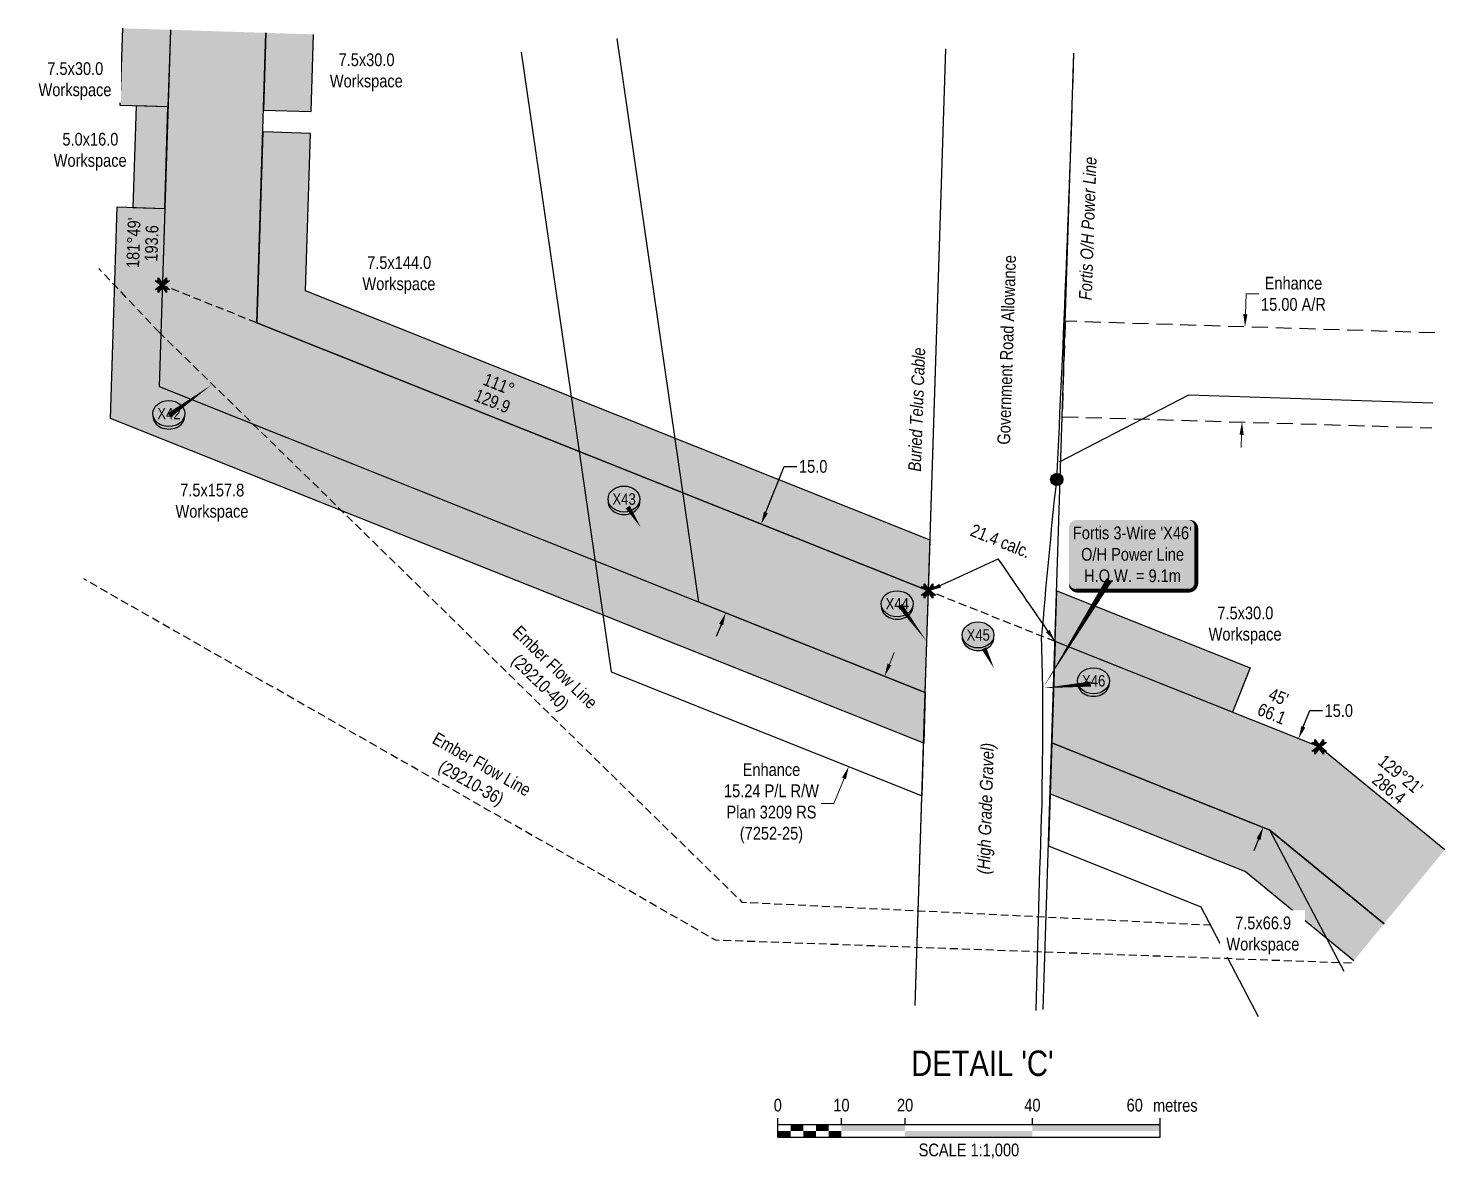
# Model space of a CAD drawing. Extents: x 337432 to 345408, y 5808486 to 5816348.
# Drawn here: x 344296 to 345408, y 5810897 to 5811785 of the extents above; entities that cross this region are included whole.
import ezdxf
from ezdxf.enums import TextEntityAlignment as Align

# ---------------------------------------------------------------- set-up
doc = ezdxf.new("R2010")
doc.units = 0
doc.header["$LTSCALE"] = 5
doc.header["$PDSIZE"] = 0.5
for name, pattern in [('foc-ACCESSROAD', [3.75, 2.5, -1.25]), ('foc-TRAV', [1.875, 1.25, -0.625]), ('POWERLINE5', [7.8, 2.4, -0.6, 0.6, -0.6, 0.6, -0.6, 2.4]), ('UG_PIPE', [1.875, 1.25, -0.625])]:
    doc.linetypes.add(name, pattern=pattern)
doc.layers.get('Defpoints').update_dxf_attribs({"color": 9})
for name, color, linetype in [('AS-PIPE-UG', 44, 'UG_PIPE'), ('AS-PIPE-UG-T', 44, 'Continuous'), ('AS-POWER', 104, 'foc-POWER'), ('AS-POWER-EXISTING', 72, 'POWERLINE5'), ('AS-POWER-T', 104, 'Continuous'), ('AS-TELEPHONE-T', 224, 'Continuous'), ('AS-TELUS', 224, 'foc-TEL'), ('C-AR', 13, 'foc-ACCESSROAD'), ('C-RW', 13, 'Continuous'), ('DETAIL-T', 7, 'Continuous'), ('L-BD1', 253, 'Continuous'), ('L-MON', 1, 'Continuous'), ('L-ROAD-T', 7, 'Continuous'), ('L-SEC', 7, 'Continuous'), ('P-CROSSINGS', 250, 'Continuous'), ('P-IOP8', 10, 'Continuous'), ('P-IOP8-H', 21, 'Continuous'), ('P-LTO8', 14, 'Continuous'), ('P-PROPOSED', 10, 'Continuous'), ('P-PROPOSED-H', 21, 'Continuous'), ('P-TEMP-H7', 41, 'Continuous'), ('P-TEMP-H8', 41, 'Continuous'), ('P-TEMP_WORKSPACE7', 46, 'Continuous'), ('P-TEMP_WORKSPACE8', 46, 'Continuous'), ('P-TRAV', 4, 'foc-TRAV'), ('P-TXT', 4, 'Continuous')]:
    doc.layers.add(name, color=color, linetype=linetype)
for name, color, linetype, lineweight in [('C-AR-T', 13, 'Continuous', 9), ('C-RW-T', 13, 'Continuous', 9), ('P-TEMP-T7', 46, 'Continuous', 18), ('P-TEMP-T8', 46, 'Continuous', 18), ('T-TEXT', 48, 'Continuous', 18)]:
    doc.layers.add(name, color=color, linetype=linetype, lineweight=lineweight)
doc.styles.add('100L', font='', dxfattribs={"height": 11})
doc.styles.add('80', font='', dxfattribs={"height": 10})
doc.styles.add('80CG', font='', dxfattribs={"height": 10})
doc.styles.add('80L', font='', dxfattribs={"height": 10})
doc.styles.add('80LS', font='', dxfattribs={"height": 10})
doc.styles.add('Crossing', font='', dxfattribs={"height": 10})
doc.styles.add('foc-LtypeFont', font='', dxfattribs={"height": 7.35})
doc.styles.get('100L').set_extended_font_data('Arial Narrow')
doc.styles.get('80').set_extended_font_data('Arial Narrow')
doc.styles.get('80CG').set_extended_font_data('Arial Narrow')
doc.styles.get('80L').set_extended_font_data('Arial Narrow')
doc.styles.get('80LS').set_extended_font_data('Arial Narrow', italic=True)
doc.styles.get('Crossing').set_extended_font_data('Arial Narrow')
doc.styles.get('foc-LtypeFont').set_extended_font_data('Arial Narrow')
doc.linetypes.add('foc-POWER', pattern='A,6,-1,["P",foc-LtypeFont,S=0.2,R=0,X=-0.625,Y=-0.75],-1.24,4', length=12.24)
doc.linetypes.add('foc-TEL', pattern='A,2,-1,["T",foc-LtypeFont,S=0.2,R=0,X=-0.425,Y=-0.75],-1.24,8', length=12.24)
doc.linetypes.add('foc-TEL-NOLINE', pattern='A,0,-2,["T",foc-LtypeFont,S=0.2,R=0,X=-0.425,Y=-0.75],-10.24', length=12.24)
doc.dimstyles.new('Compass 5 000', dxfattribs={"dimscale": 5, "dimtxt": 9, "dimasz": 2, "dimexe": 0.2, "dimexo": 0.0625, "dimgap": 0.5, "dimtad": 0, "dimtih": 1, "dimtoh": 1, "dimzin": 0, "dimdsep": 46, "dimtxsty": '80CG', "dimcen": 0.1, "dimse1": 1, "dimse2": 1, "dimclrd": 256, "dimclrt": 256, "dimaunit": 1, "dimadec": 4, "dimazin": 0, "dimtfac": 0.06, "dimtofl": 0, "dimtmove": 0, "dimatfit": 1, "dimfxl": 0.2, "dimtolj": 1, "dimtzin": 0, "dimlwd": -1, "dimarcsym": 0})

# ---------------------------------------------------------------- blocks, each defined once
blk = doc.blocks.new('*D292')
at = {"layer": 'C-RW-T', "transparency": 16777216}
for p, q in [((344972.3, 5811285.2), (344976, 5811294.5)), ((344936.6, 5811195.7), (344928.7, 5811176.1)), ((344928.7, 5811176.1), (344918.7, 5811176.1))]:
    blk.add_line(p, q, dxfattribs=at)
for points in [[(344970.7, 5811285.8), (344973.8, 5811284.6), (344968.5, 5811275.9)], [(344935, 5811196.3), (344938.1, 5811195.1), (344940.3, 5811205)]]:
    blk.add_solid(points, dxfattribs=at)
at = {"layer": 'Defpoints', "color": 0, "transparency": 16777216}
for p in [(344901.8, 5811302.5), (344873.5, 5811231.6), (344940.3, 5811205)]:
    blk.add_point(p, dxfattribs=at)
at = {"layer": 'C-RW-T', "transparency": 16777216, "insert": (344879.6, 5811176.1), "char_height": 10, "width": 372.499, "attachment_point": 5, "style": '80CG'}
blk.add_mtext('\\A1;Enhance\\P15.24 P/L R/W\\PPlan 3209 RS\\P(7252-25)', dxfattribs=at)
blk = doc.blocks.new('TEMP')
h = blk.add_hatch(color=255)
h.dxf.hatch_style = 1
h.paths.add_polyline_path([(0, 0.25), (-0.67, 1.15), (-0.67, 0.67), (-1.15, 0.67), (-0.25, 0), (-1.15, -0.67), (-0.67, -0.67), (-0.67, -1.15), (0, -0.25), (0.67, -1.15), (0.67, -0.67), (1.15, -0.67), (0.25, 0), (1.15, 0.67), (0.67, 0.67), (0.67, 1.15)])
h.paths.add_polyline_path([(0.57, 0.85), (0.57, 0.57), (0.85, 0.57), (0.08, 0), (0.85, -0.57), (0.57, -0.57), (0.57, -0.85), (0, -0.08), (-0.57, -0.85), (-0.57, -0.57), (-0.85, -0.57), (-0.08, 0), (-0.85, 0.57), (-0.57, 0.57), (-0.57, 0.85), (0, 0.08)], flags=16)
h = blk.add_hatch(color=1)
h.dxf.hatch_style = 1
h.paths.add_polyline_path([(0, 0.08), (-0.57, 0.85), (-0.57, 0.57), (-0.85, 0.57), (-0.08, 0), (-0.85, -0.57), (-0.57, -0.57), (-0.57, -0.85), (0, -0.08), (0.57, -0.85), (0.57, -0.57), (0.85, -0.57), (0.08, 0), (0.85, 0.57), (0.57, 0.57), (0.57, 0.85)])
at = {"color": 1}
for p, q in [((-0.08, 0), (0.08, 0)), ((0, 0.08), (0, -0.08))]:
    blk.add_line(p, q, dxfattribs=at)
at = {"color": 255, "flags": 128}
blk.add_lwpolyline([(-0.25, 0), (-1.15, 0.67), (-0.67, 0.67), (-0.67, 1.15), (0, 0.25), (0.67, 1.15), (0.67, 0.67), (1.15, 0.67), (0.25, 0), (1.15, -0.67), (0.67, -0.67), (0.67, -1.15), (0, -0.25), (-0.67, -1.15), (-0.67, -0.67), (-1.15, -0.67)], close=True, dxfattribs=at)
at = {"color": 1, "flags": 128}
blk.add_lwpolyline([(-0.08, 0), (-0.85, 0.57), (-0.57, 0.57), (-0.57, 0.85), (0, 0.08), (0.57, 0.85), (0.57, 0.57), (0.85, 0.57), (0.08, 0), (0.85, -0.57), (0.57, -0.57), (0.57, -0.85), (0, -0.08), (-0.57, -0.85), (-0.57, -0.57), (-0.85, -0.57)], close=True, dxfattribs=at)
blk = doc.blocks.new('xing2')
h = blk.add_hatch(color=50)
h.dxf.hatch_style = 1
edge = h.paths.add_edge_path()
edge.add_ellipse((0, 0), major_axis=(-12.5, 0), ratio=0.816297, start_angle=0, end_angle=360)
h = blk.add_hatch(color=250)
h.dxf.hatch_style = 1
edge = h.paths.add_edge_path()
edge.add_ellipse((0, -2), major_axis=(-12.5, 0), ratio=0.816297, start_angle=0, end_angle=180)
edge.add_line((12.5, -2), (12.5, 0))
edge.add_ellipse((0, 0), major_axis=(-12.5, 0), ratio=0.816297, start_angle=0, end_angle=180, ccw=False)
edge.add_line((-12.5, 0), (-12.5, -2))
at = {"color": 250}
blk.add_ellipse((0, 0), major_axis=(-12.5, 0), ratio=0.816297, dxfattribs=at)
blk.add_ellipse((0, -2), major_axis=(-12.5, 0), ratio=0.816297, start_param=0, end_param=3.141593, dxfattribs=at)
at = {"color": 250, "style": 'Crossing'}
blk.add_attdef('CROSSING', text='', height=9, dxfattribs=at).set_placement((0.1, 0), align=Align.MIDDLE_CENTER)
at = {"color": 250, "style": 'Crossing', "flags": 1}
for tag, p in [('OWNER', (0.1, -12.5)), ('DESCRIPTION', (0.1, -25.8)), ('LOCATION', (0.1, -39.3)), ('DWG_REF', (0.1, -52.8))]:
    blk.add_attdef(tag, text='', height=9, dxfattribs=at).set_placement(p, align=Align.MIDDLE_CENTER)
blk = doc.blocks.new('*D293')
at = {"layer": 'Defpoints', "color": 0, "transparency": 16777216}
for p in [(344871.5, 5811395.4), (344875.1, 5811394), (344847.3, 5811324.3)]:
    blk.add_point(p, dxfattribs=at)
at = {"layer": 'P-TXT', "transparency": 16777216}
for p, q in [((344875.2, 5811404.7), (344889.6, 5811440.7)), ((344889.6, 5811440.7), (344899.6, 5811440.7)), ((344840, 5811316.4), (344836.3, 5811307.2))]:
    blk.add_line(p, q, dxfattribs=at)
for points in [[(344873.7, 5811405.3), (344876.8, 5811404), (344871.5, 5811395.4)], [(344838.5, 5811317.1), (344841.6, 5811315.8), (344843.7, 5811325.7)]]:
    blk.add_solid(points, dxfattribs=at)
at = {"layer": 'P-TXT', "transparency": 16777216, "insert": (344912.4, 5811440.7), "char_height": 10, "attachment_point": 5, "style": '80CG'}
blk.add_mtext('\\A1;15.0', dxfattribs=at)
blk = doc.blocks.new('*D294')
at = {"layer": 'C-AR-T', "transparency": 16777216}
for p, q in [((345251.9, 5811560.3), (345252.4, 5811576.3)), ((345252.4, 5811576.3), (345262.4, 5811576.3)), ((345248.9, 5811465.6), (345248.6, 5811455.6))]:
    blk.add_line(p, q, dxfattribs=at)
for points in [[(345250.2, 5811560.4), (345253.5, 5811560.3), (345251.5, 5811550.3)], [(345247.2, 5811465.6), (345250.5, 5811465.5), (345249.2, 5811475.6)]]:
    blk.add_solid(points, dxfattribs=at)
at = {"layer": 'Defpoints', "color": 0, "transparency": 16777216}
for p in [(345238.3, 5811550.7), (345251.5, 5811550.3), (345236, 5811476)]:
    blk.add_point(p, dxfattribs=at)
at = {"layer": 'C-AR-T', "transparency": 16777216, "insert": (345289.6, 5811576.3), "char_height": 10, "attachment_point": 5, "style": '80CG'}
blk.add_mtext('\\A1;Enhance\\P15.00 A/R', dxfattribs=at)
blk = doc.blocks.new('*U32')
at = {"color": 0}
for p, q in [((-150, 0), (-150, 15)), ((-100, 10), (-100, 15)), ((-50, 10), (-50, 15)), ((50, 10), (50, 15)), ((150.2, 0), (150.2, 15)), ((-150, 10), (150.2, 10)), ((-150, 0), (150.2, 0))]:
    blk.add_line(p, q, dxfattribs=at)
for points in [[(-150, 5), (-140, 5), (-150, 0), (-140, 0)], [(-140, 10), (-130, 10), (-140, 5), (-130, 5)], [(-130, 5), (-120, 5), (-130, 0), (-120, 0)], [(-120, 10), (-110, 10), (-120, 5), (-110, 5)], [(-110, 5), (-100, 5), (-110, 0), (-100, 0)], [(-100, 10), (-50, 10), (-100, 5), (-50, 5)], [(-50, 5), (50, 5), (-50, 0), (50, 0)], [(50, 10), (150.2, 10), (50, 5), (150.2, 5)]]:
    blk.add_solid(points, dxfattribs=at)
at = {"color": 0, "style": '80'}
blk.add_text('metres', height=10, dxfattribs=at).set_placement((162.2, 20), align=Align.CENTER)
at = {"color": 0, "char_height": 10, "style": '80'}
for s, insert, attachment_point in [('0', (-150, 30.2), 2), ('10', (-100, 30.2), 2), ('20', (-50, 30.2), 2), ('40', (50, 30.2), 2), ('60', (136.7, 30.2), 3), ('SCALE 1:1,000', (0.1, -5), 2)]:
    blk.add_mtext(s, dxfattribs=dict(at, insert=insert, attachment_point=attachment_point))
blk = doc.blocks.new('*D297')
at = {"layer": 'Defpoints', "color": 0, "transparency": 16777216}
for p in [(345279.6, 5811232.5), (345293.6, 5811226.9), (345251.8, 5811162.8)]:
    blk.add_point(p, dxfattribs=at)
at = {"layer": 'P-TXT', "transparency": 16777216}
for p, q in [((345297.3, 5811236.2), (345302.4, 5811248.9)), ((345302.4, 5811248.9), (345312.4, 5811248.9)), ((345262.1, 5811148), (345258.4, 5811138.7))]:
    blk.add_line(p, q, dxfattribs=at)
for points in [[(345295.8, 5811236.8), (345298.9, 5811235.6), (345293.6, 5811226.9)], [(345260.6, 5811148.6), (345263.7, 5811147.3), (345265.8, 5811157.2)]]:
    blk.add_solid(points, dxfattribs=at)
at = {"layer": 'P-TXT', "transparency": 16777216, "insert": (345325.2, 5811248.9), "char_height": 10, "attachment_point": 5, "style": '80CG'}
blk.add_mtext('\\A1;15.0', dxfattribs=at)
blk = doc.blocks.new('*U301')
h = blk.add_hatch(color=255)
edge = h.paths.add_edge_path()
edge.add_line((-44, -28.5), (44, -28.5))
edge.add_arc((44, -22.5), 6, 270, 360)
edge.add_line((50, -22.5), (50, 21))
edge.add_arc((44, 21), 6, 0, 90)
edge.add_line((44, 27), (-44, 27))
edge.add_arc((-44, 21), 6, 90, 180)
edge.add_line((-50, 21), (-50, -22.5))
edge.add_arc((-44, -22.5), 6, 180, 270)
at = {"color": 104, "flags": 128}
blk.add_lwpolyline([(-44, -28.5, 3, 3, 0), (44, -28.5, 3, 3, 0.414214), (50, -22.5, 3, 3, 0), (50, 21, 3, 0, 0.414214), (44, 27, 0, 0, 0), (-44, 27, 0, 0, 0.414214), (-50, 21, 0, 0, 0), (-50, -22.5, 0, 3, 0.414214)], format="xyseb", close=True, dxfattribs=at)
at = {"color": 104, "style": '80'}
blk.add_attdef('ENTER_TEXT_001', (-26.8, -4.9), '', height=10, dxfattribs=at)
blk = doc.blocks.new('POWERPOLE')
h = blk.add_hatch(color=255)
edge = h.paths.add_edge_path()
edge.add_arc((0, 0), 0.96, 0, 360)
at = {"linetype": 'Continuous'}
for p, q in [((0.68, -0.68), (-0.68, 0.68)), ((-0.68, -0.68), (0.68, 0.68))]:
    blk.add_line(p, q, dxfattribs=at)
blk.add_circle((0, 0), 0.96, dxfattribs=at)

msp = doc.modelspace()

# ---------------------------------------------------------------- hatches: boundary and pattern name
at = {"layer": 'P-IOP8-H'}
h = msp.add_hatch(color=256, dxfattribs=at)
h.dxf.hatch_style = 1
h.paths.add_polyline_path([(345360.805, 5811081.574), (345408.364, 5811139.546), (345309.746, 5811220.45), (345102.35, 5811303.238), (345099.799, 5811223.52), (345271.163, 5811155.114)])
at = {"layer": 'P-PROPOSED-H'}
h = msp.add_hatch(color=256, dxfattribs=at)
h.dxf.hatch_style = 1
h.paths.add_polyline_path([(344482.487, 5811781.289), (344407.541, 5811783.665), (344398.656, 5811503.405), (345000.451, 5811263.178), (345003.005, 5811342.896), (344475.268, 5811553.56)])
h = msp.add_hatch(color=256, dxfattribs=at)
h.dxf.hatch_style = 1
h.paths.add_polyline_path([(345360.805, 5811081.574), (345408.364, 5811139.546), (345309.746, 5811220.45), (345102.35, 5811303.238), (345099.799, 5811223.52), (345271.163, 5811155.114)])
at = {"layer": 'P-TEMP-H7'}
h = msp.add_hatch(color=256, dxfattribs=at)
h.dxf.hatch_style = 1
h.paths.add_polyline_path([(344407.541, 5811783.665), (344370.068, 5811784.853), (344368.146, 5811724.245), (344405.619, 5811723.057)])
h = msp.add_hatch(color=256, dxfattribs=at)
h.dxf.hatch_style = 1
h.paths.add_polyline_path([(344519.96, 5811780.101), (344482.487, 5811781.289), (344480.565, 5811720.681), (344518.038, 5811719.493)])
h = msp.add_hatch(color=256, dxfattribs=at)
h.dxf.hatch_style = 1
h.paths.add_polyline_path([(344403.092, 5811643.324), (344405.619, 5811723.057), (344380.637, 5811723.849), (344378.11, 5811644.116)])
h = msp.add_hatch(color=256, dxfattribs=at)
h.dxf.hatch_style = 1
h.paths.add_polyline_path([(344517.492, 5811702.264), (344480.019, 5811703.452), (344475.268, 5811553.56), (345003.005, 5811342.896), (345004.282, 5811382.755), (344513.573, 5811578.637)])
h = msp.add_hatch(color=256, dxfattribs=at)
h.dxf.hatch_style = 1
h.paths.add_polyline_path([(344999.174, 5811223.319), (344360.351, 5811478.327), (344365.619, 5811644.512), (344403.092, 5811643.324), (344398.656, 5811503.405), (345000.451, 5811263.178)])
at = {"layer": 'P-TEMP-H8'}
h = msp.add_hatch(color=256, dxfattribs=at)
h.dxf.hatch_style = 1
h.paths.add_polyline_path([(345103.627, 5811343.097), (345255.53, 5811282.46), (345241.631, 5811247.64), (345102.353, 5811303.238)])
h = msp.add_hatch(color=256, dxfattribs=at)
h.dxf.hatch_style = 1
h.paths.add_polyline_path([(345337.026, 5811052.588), (345360.805, 5811081.574), (345271.163, 5811155.114), (345099.799, 5811223.52), (345098.52, 5811183.661), (345251.872, 5811122.446)])

# ---------------------------------------------------------------- linework, layer by layer
at = {"layer": 'AS-PIPE-UG', "flags": 128}
for points in [[(344398.608, 5811546.149), (344368.998, 5811577.554), (344351.206, 5811596.202)], [(344398.608, 5811546.149), (344856.444, 5811098.499), (345224.346, 5811080.566)], [(345335.176, 5811050.505), (344835.793, 5811068.585), (344339.389, 5811352.378)]]:
    msp.add_lwpolyline(points, dxfattribs=at)
at = {"layer": 'AS-POWER', "flags": 128}
msp.add_lwpolyline([(345087.47, 5811013.39, -0.00354449), (345092.186, 5811175.238, -0.00547673), (345092.876, 5811224.408, -0.00547673), (345092.856, 5811263.973, -0.00547673), (345091.826, 5811305.238, -0.00547673), (345103.666, 5811430.493, 0.00504532), (345117.154, 5811765.441)], format="xyb", dxfattribs=at)
msp.add_lwpolyline([(345105.798, 5811444.31), (345207.369, 5811496.899), (345398.963, 5811490.711)], dxfattribs=at)
at = {"layer": 'AS-POWER-T', "flags": 128}
msp.add_lwpolyline([(345092.763, 5811266.592, 0, 4.999, 0), (345145.023, 5811351.707, 4.999, 4.999, 0)], format="xyseb", dxfattribs=at)
at = {"layer": 'AS-TELUS', "linetype": 'foc-TEL-NOLINE', "flags": 128}
msp.add_lwpolyline([(344992.576, 5811017.308), (345016.642, 5811768.66)], dxfattribs=at)
at = {"layer": 'C-AR'}
msp.add_lwpolyline([(345400.609, 5811545.619), (345110.3, 5811554.78), (345107.902, 5811479.818), (345398.376, 5811471.113)], dxfattribs=at)
at = {"layer": 'C-RW', "flags": 128}
for points in [[(344683.137, 5811766.009), (344753.593, 5811279.489), (344997.851, 5811182.022), (345000.451, 5811263.178), (344822.648, 5811334.154), (344758.518, 5811776.927)], [(345329.343, 5811043.935), (345271.163, 5811155.114), (345099.799, 5811223.52), (345097.21, 5811142.751), (345216.898, 5811094.804), (345261.951, 5811008.681)]]:
    msp.add_lwpolyline(points, dxfattribs=at)
at = {"layer": 'L-SEC'}
for points in [[(344992.576, 5811017.308), (344993.384, 5811042.551), (345016.641, 5811768.66)], [(345093.089, 5811014.089), (345093.899, 5811039.378), (345117.154, 5811765.441)]]:
    msp.add_lwpolyline(points, dxfattribs=at)
at = {"layer": 'P-CROSSINGS', "flags": 128}
for points in [[(344440.482, 5811505.206, 0, 3.998, 0), (344406.572, 5811480.811, 1.999, 1.999, 0)], [(344776.947, 5811392.766, 0, 3.998, 0), (344766.716, 5811408.903, 1.999, 1.999, 0)], [(345001.727, 5811303.037, 0, 3.998, 0), (344980.592, 5811331.519, 1.999, 1.999, 0)], [(345054.43, 5811281.999, 0, 3.998, 0), (345046.5, 5811297.858, 1.999, 1.999, 0)], [(345092.763, 5811266.592, 0, 3.998, 0), (345130.376, 5811269.788, 1.999, 1.999, 0)]]:
    msp.add_lwpolyline(points, format="xyseb", dxfattribs=at)
at = {"layer": 'P-LTO8'}
msp.add_lwpolyline([(345408.364, 5811139.546), (345309.746, 5811220.45), (345102.35, 5811303.238), (345099.799, 5811223.52), (345271.163, 5811155.114), (345360.805, 5811081.574)], dxfattribs=at)
at = {"layer": 'P-TEMP_WORKSPACE7', "flags": 128}
for points in [[(344407.541, 5811783.665), (344405.619, 5811723.057), (344368.146, 5811724.245), (344370.068, 5811784.853)], [(344482.487, 5811781.289), (344480.565, 5811720.681), (344518.038, 5811719.493), (344519.96, 5811780.101)]]:
    msp.add_lwpolyline(points, dxfattribs=at)
for points in [[(344403.092, 5811643.324), (344405.619, 5811723.057), (344380.637, 5811723.849), (344378.11, 5811644.116)], [(344517.492, 5811702.264), (344480.019, 5811703.452), (344475.268, 5811553.56), (345003.005, 5811342.896), (345004.282, 5811382.755), (344513.573, 5811578.637)], [(344999.174, 5811223.319), (344360.351, 5811478.327), (344365.619, 5811644.512), (344403.092, 5811643.324), (344398.656, 5811503.405), (345000.451, 5811263.178)]]:
    msp.add_lwpolyline(points, close=True, dxfattribs=at)
at = {"layer": 'P-TEMP_WORKSPACE8'}
msp.add_lwpolyline([(345103.627, 5811343.097), (345255.53, 5811282.46), (345241.631, 5811247.64), (345102.353, 5811303.238)], close=True, dxfattribs=at)
msp.add_lwpolyline([(345360.805, 5811081.574), (345271.163, 5811155.114), (345099.799, 5811223.52), (345098.52, 5811183.661), (345251.872, 5811122.446), (345337.026, 5811052.588)], dxfattribs=at)
at = {"layer": 'P-TRAV'}
for p, q in [((344475.268, 5811553.56), (344401.184, 5811583.133)), ((345102.35, 5811303.238), (345003.005, 5811342.896))]:
    msp.add_line(p, q, dxfattribs=at)

# ---------------------------------------------------------------- block references
at = {"layer": 'AS-POWER-EXISTING', "xscale": 4.998911300000001, "yscale": 4.998911300000001, "zscale": 4.998911300000001}
msp.add_blockref('POWERPOLE', (345103.666, 5811430.493), dxfattribs=at)
at = {"layer": 'AS-POWER-T'}
ref = msp.add_blockref('*U301', (345163.281, 5811371.64), dxfattribs=dict(at, xscale=0.99978226, yscale=0.99978226, zscale=0.99978226))
ref.add_attrib('ENTER_TEXT_001', "Fortis 3-Wire 'X46'", (345116.337, 5811383.546), dxfattribs={"layer": '0', "color": 104, "height": 9.99782, "style": '80'})
ref.add_attrib('ENTER_TEXT_002', 'O/H Power Line', (345122.819, 5811366.706), dxfattribs={"layer": '0', "color": 104, "height": 9.99782, "style": '80'})
ref.add_attrib('ENTER_TEXT_003', 'H.O.W. = 9.1m', (345125.175, 5811349.865), dxfattribs={"layer": '0', "color": 104, "height": 9.99782, "style": '80'})
at = {"layer": 'DETAIL-T'}
msp.add_blockref('*U32', (345034.586, 5810913.847), dxfattribs=at)
at = {"layer": 'L-MON', "color": 5, "xscale": 4.998911300000001, "yscale": 4.998911300000001, "zscale": 4.998911300000001}
for p in [(344401.184, 5811583.133), (345003.005, 5811342.895), (345309.746, 5811220.45)]:
    msp.add_blockref('TEMP', p, dxfattribs=at)
at = {"layer": 'P-CROSSINGS', "xscale": 0.99978226, "yscale": 0.99978226, "zscale": 0.99978226}
for p, values in [((344406.281, 5811482.254), {'CROSSING': 'X42'}), ((344763.763, 5811415.125), {'CROSSING': 'X43'}), ((344978.288, 5811332.857), {'CROSSING': 'X44'}), ((345041.885, 5811308.362), {'CROSSING': 'X45'}), ((345132.556, 5811272.362), {'CROSSING': 'X46'})]:
    msp.add_blockref('xing2', p, dxfattribs=at).add_auto_attribs(values)

# ---------------------------------------------------------------- texts
at = {"layer": 'AS-PIPE-UG-T', "attachment_point": 5, "style": '80CG'}
for s, insert, char_height, rotation in [('\\A1;Ember Flow Line\\P(29210-40)', (344702.856, 5811276.054), 9.99782, 315.644505), ('\\A1;Ember Flow Line\\P(29210-36)', (344647.209, 5811198.31), 10, 330.243471)]:
    msp.add_mtext(s, dxfattribs=dict(at, insert=insert, char_height=char_height, rotation=rotation))
at = {"layer": 'AS-POWER-T', "insert": (345121.054, 5811571.213), "char_height": 9.99782, "attachment_point": 1, "rotation": 87.987887, "style": '80L'}
msp.add_mtext_dynamic_manual_height_columns('\\pi0.32619;{\\fArial Narrow|b0|i1|c0|p34;Fortis O/H Power Line}', width=112.4766, gutter_width=249.944, heights=[0], dxfattribs=at)
at = {"layer": 'AS-TELEPHONE-T', "insert": (344986.968, 5811436.637), "char_height": 10, "attachment_point": 1, "rotation": 87.987887, "style": '80L'}
msp.add_mtext_dynamic_manual_height_columns('\\pi0.28804;{\\fArial Narrow|b0|i1|c0|p34;Buried Telus Cable}', width=97.21318, gutter_width=49.989, heights=[0], dxfattribs=at)
at = {"layer": 'DETAIL-T', "color": 3, "insert": (345045.245, 5810971.795), "char_height": 20, "width": 223.85802, "attachment_point": 5, "style": '80CG'}
msp.add_mtext("DETAIL 'C'", dxfattribs=at)
at = {"layer": 'L-BD1', "style": '80L'}
for s, rotation, p in [("181°49'", 88.1843, (344378.481, 5811616.387)), ('193.6', 88.1843, (344392.721, 5811615.936)), ('111°', 338.2389, (344665.609, 5811505.309)), ('129.9', 338.2389, (344660.327, 5811492.077)), ("45'", 338.2389, (345277.899, 5811259.716)), ('66.1', 338.2389, (345272.617, 5811246.485)), ("129°21'", 320.6355, (345373.695, 5811198.7)), ('286.4', 320.6355, (345364.659, 5811187.685))]:
    msp.add_text(s, height=9.9978, rotation=rotation, dxfattribs=at).set_placement(p, align=Align.MIDDLE)
at = {"layer": 'L-ROAD-T', "style": '80L'}
msp.add_text('Government Road Allowance', height=9.99782, rotation=88.165634, dxfattribs=at).set_placement((345064.331, 5811532.315), align=Align.MIDDLE_CENTER)
at = {"layer": 'T-TEXT', "style": '80LS'}
msp.add_text('(High Grade Gravel)', height=10, rotation=88.165467, dxfattribs=at).set_placement((345047.739, 5811171.995), align=Align.MIDDLE_CENTER)

# ---------------------------------------------------------------- dimensions: what is measured, and where the dimension line sits
at = {"layer": 'C-AR-T', "color": 5}
dim = msp.add_linear_dim(base=(345251.546, 5811550.323), p1=(345235.985, 5811475.98), p2=(345238.344, 5811550.74), angle=88.192659, text='Enhance\\P15.00 A/R', dimstyle='Compass 5 000', dxfattribs=at)
dim.commit()
dim.dimension.update_dxf_attribs({"geometry": '*D294', "text_midpoint": (345289.647, 5811576.274), "dimtype": 161})
at = {"layer": 'C-RW-T', "color": 5}
dim = msp.add_linear_dim(base=(344940.257, 5811205.004), p1=(344901.777, 5811302.545), p2=(344873.486, 5811231.648), angle=248.246392, text='Enhance\\P15.24 P/L R/W\\PPlan 3209 RS\\P(7252-25)', dimstyle='Compass 5 000', dxfattribs=at)
dim.commit()
dim.dimension.update_dxf_attribs({"geometry": '*D292', "text_midpoint": (344879.63, 5811176.08), "dimtype": 161})
at = {"layer": 'P-TXT', "color": 5}
for base, p1, p2, picture, middle in [((344871.535, 5811395.376), (344847.299, 5811324.314), (344875.098, 5811393.954), '*D293', (344912.391, 5811440.727)), ((345293.627, 5811226.884), (345251.841, 5811162.827), (345279.64, 5811232.467), '*D297', (345325.159, 5811248.88))]:
    dim = msp.add_linear_dim(base=base, p1=p1, p2=p2, angle=68.238908, text='15.0', dimstyle='Compass 5 000', dxfattribs=at)
    dim.commit()
    dim.dimension.update_dxf_attribs({"geometry": picture, "text_midpoint": middle, "dimtype": 161})

# ---------------------------------------------------------------- next in the draw order: texts
at = {"layer": 'P-TEMP-T7', "insert": (344529.706, 5811765.158), "char_height": 9.99782, "attachment_point": 1, "style": '100L', "bg_fill": 3, "box_fill_scale": 1.1, "bg_fill_color": 256, "bg_fill_transparency": 0}
msp.add_mtext_dynamic_manual_height_columns('\\pi9.90801;7.5x30.0\\P\\pi3.02001;Workspace', width=62.67162, gutter_width=274.94, heights=[0], dxfattribs=at)
at = {"layer": 'P-TEMP-T7', "char_height": 9.99782, "attachment_point": 1, "style": '100L', "bg_fill": 2}
for s, width, insert in [('\\pi9.90801;7.5x30.0\\P\\pi3.02001;Workspace', 62.67162, (344300.921, 5811758.24)), ('\\pi6.98231,t286.92135;5.0x16.0\\P\\pi0.12842,tz;Workspace', 56.88843, (344315.721, 5811702.761)), ('\\pi3.83157;7.5x144.0\\P\\pi0.12842;Workspace', 56.88843, (344558.209, 5811605.86)), ('\\pi3.8077;7.5x157.8\\P\\pi0.12842;Workspace', 56.88843, (344411.392, 5811427.152))]:
    msp.add_mtext_dynamic_manual_height_columns(s, width=width, gutter_width=274.94, heights=[0], dxfattribs=dict(at, insert=insert))
at = {"layer": 'P-TEMP-T8', "attachment_point": 1, "style": '100L', "bg_fill": 2}
for s, width, gutter_width, insert, char_height in [('\\pi7.01641;7.5x30.0\\P\\pi0.12842;Workspace', 56.88843, 274.94, (345222.837, 5811330.628), 9.99782), ('\\pi6.99255;7.5x66.9\\P\\pi0.12842;Workspace', 56.88847, 54.988, (345236.797, 5811087.172), 9.99783)]:
    msp.add_mtext_dynamic_manual_height_columns(s, width=width, gutter_width=gutter_width, heights=[0], dxfattribs=dict(at, insert=insert, char_height=char_height))
at = {"layer": 'P-TXT', "insert": (345061.428, 5811386.818), "char_height": 9.9978, "width": 48.15227, "attachment_point": 2, "rotation": 338.238908, "style": '80L', "bg_fill": 3, "box_fill_scale": 1.1, "bg_fill_color": 256, "bg_fill_transparency": 0}
msp.add_mtext('21.4 calc.', dxfattribs=at)

# ---------------------------------------------------------------- next in the draw order: linework, layer by layer
at = {"layer": 'P-IOP8'}
msp.add_lwpolyline([(345408.364, 5811139.546), (345309.746, 5811220.45), (345102.35, 5811303.238), (345099.799, 5811223.52), (345271.163, 5811155.114), (345360.805, 5811081.574)], dxfattribs=at)
at = {"layer": 'P-PROPOSED', "flags": 128}
msp.add_lwpolyline([(344407.541, 5811783.665), (344398.656, 5811503.405), (345000.451, 5811263.178), (345003.005, 5811342.896), (344475.268, 5811553.56), (344482.487, 5811781.289)], dxfattribs=at)
at = {"layer": 'P-PROPOSED'}
msp.add_lwpolyline([(345408.364, 5811139.546), (345309.746, 5811220.45), (345102.35, 5811303.238), (345099.799, 5811223.52), (345271.163, 5811155.114), (345360.805, 5811081.574)], dxfattribs=at)

# ---------------------------------------------------------------- next in the draw order: leaders
at = {"layer": 'P-TXT', "path_type": 1}
for points in [[(345003.005, 5811342.896), (345057.723, 5811368.204)], [(345102.35, 5811303.238), (345057.723, 5811368.204)]]:
    msp.add_leader(points, dimstyle='Compass 5 000', override={"dimgap": 0.5, "dimtad": 0}, dxfattribs=at)

doc.saveas('drawing.dxf')
